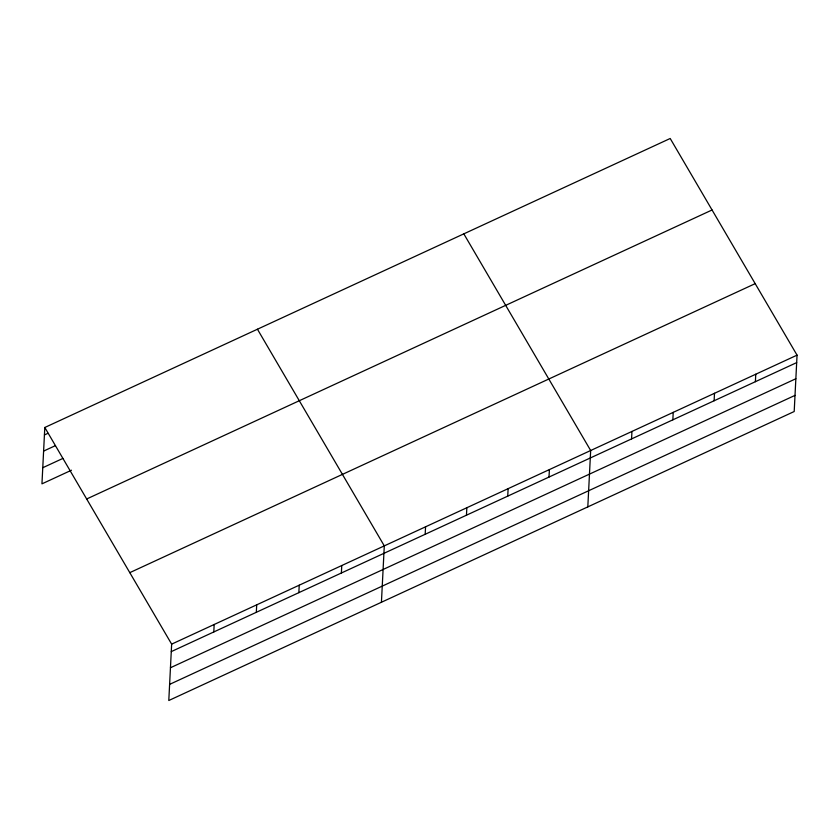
<?xml version="1.0" encoding="UTF-8"?>
<svg xmlns="http://www.w3.org/2000/svg" width="839" height="839" viewBox="0 0 839 839"><rect width="100%" height="100%" fill="white"/><g stroke="black" fill="none" stroke-linecap="round" stroke-linejoin="round"><path stroke-width="1.26" d="M44.803 427.481L171.649 644.142L168.796 700.513L794.197 411.519L797.05 355.149L670.204 138.487L44.803 427.481L41.95 483.851L71.483 470.207M213.798 631.956L214.176 624.489M256.325 612.313L256.703 604.846M298.852 592.659L299.229 585.192M341.379 573.006L341.767 565.538M381.43 602.255L384.293 545.885L257.437 329.224M425.184 534.275L425.562 526.808M466.463 515.209L466.841 507.742M507.742 496.132L508.119 488.665M549.01 477.055L549.398 469.588M587.814 506.882L590.666 450.512L463.82 233.861M631.568 438.912L631.945 431.445M672.847 419.836L673.224 412.369M714.115 400.759L714.503 393.292M755.394 381.682L755.771 374.215M44.425 434.948L47.97 433.312M43.607 451.088L55.426 445.635M42.768 467.722L62.852 458.44M86.669 498.985L712.059 209.981M129.793 572.649L755.194 283.645M171.649 644.142L797.05 355.149M171.271 651.609L796.672 362.616M170.453 667.75L795.854 378.746M169.614 684.372L795.015 395.379"/></g></svg>
